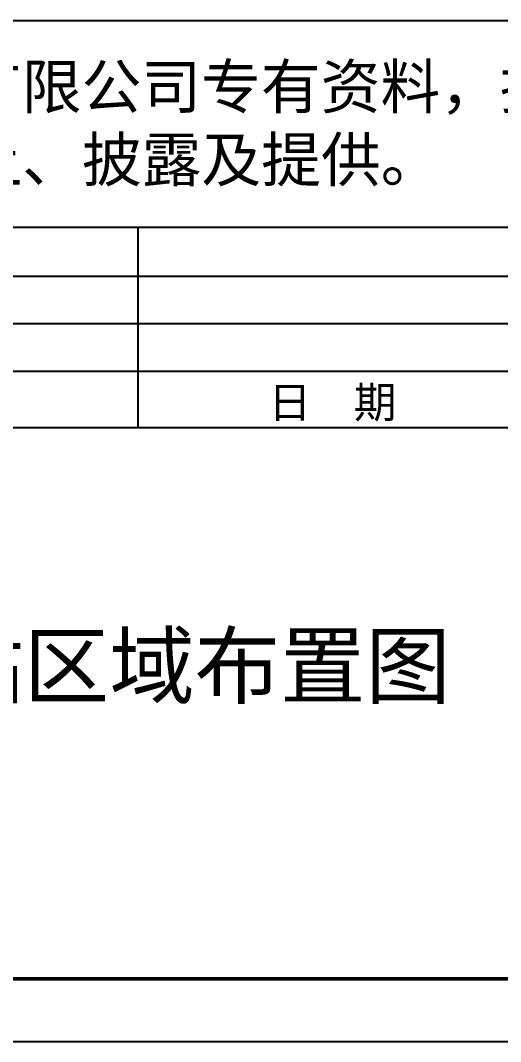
# Model space of a CAD drawing. Header units: millimetres. Extents: x 18255 to 228708, y -2217 to 146640.
# Drawn here: x 209873 to 216661, y -2217 to 12209 of the extents above; entities that cross this region are included whole.
import ezdxf

# ---------------------------------------------------------------- set-up
doc = ezdxf.new("R2010")
doc.units = ezdxf.units.MM
doc.layers.get('0').update_dxf_attribs({"color": 8})
for name, color, linetype, lineweight in [('文字', 8, 'Continuous', 15), ('标题栏', 8, 'Continuous', 25), ('注释及标注', 8, 'Continuous', 25), ('轮廓', 8, 'Continuous', 50)]:
    doc.layers.add(name, color=color, linetype=linetype, lineweight=lineweight)
doc.styles.get("Standard").update_dxf_attribs({"font": '', "height": 4})
doc.styles.get('Standard').set_extended_font_data('FangSong_GB2312')

msp = doc.modelspace()

# ---------------------------------------------------------------- linework, layer by layer
msp.add_line((18255.2, -2216.7), (228708.2, -2216.7))
at = {"layer": '标题栏', "color": 0}
for p, q in [((195963.2, 12208.8), (227823.2, 12208.8)), ((195963.2, 8598), (216849.2, 8598)), ((195963.2, 7925.4), (227823.2, 7925.4)), ((195963.2, 7252.8), (216849.2, 7252.8)), ((195963.2, 6456.3), (227823.2, 6456.3)), ((195963.2, -1331.7), (227823.2, -1331.7))]:
    msp.add_line(p, q, dxfattribs=at)
at = {"layer": '标题栏', "color": 1}
msp.add_line((195963.2, 9288.3), (227646.2, 9288.3), dxfattribs=at)
at = {"layer": '注释及标注', "color": 7}
msp.add_line((211540, 6456.3), (211540, 9288.3), dxfattribs=at)
at = {"layer": '轮廓'}
msp.add_line((22680.2, -1331.7), (227823.2, -1331.7), dxfattribs=at)

# ---------------------------------------------------------------- texts
at = {"layer": '文字', "color": 4, "insert": (205698.2, 3535.8), "char_height": 885, "width": 11540.4, "attachment_point": 1}
msp.add_mtext(' 调压站区域布置图', dxfattribs=at)
at = {"layer": '标题栏', "color": 0}
msp.add_text('日  期', height=442.5, dxfattribs=at).set_placement((213378.9, 6593.7))
at = {"layer": '标题栏', "color": 0, "insert": (197222, 11583.8), "char_height": 619.5, "width": 39150.773, "attachment_point": 1}
msp.add_mtext('\\pt147;    此资料系上海电气燃气轮机有限公司专有资料，拥有产权。未经书面同意，\\P\\ptz;不准擅自复制，不得向第三方转让、披露及提供。', dxfattribs=at)

doc.saveas('drawing.dxf')
